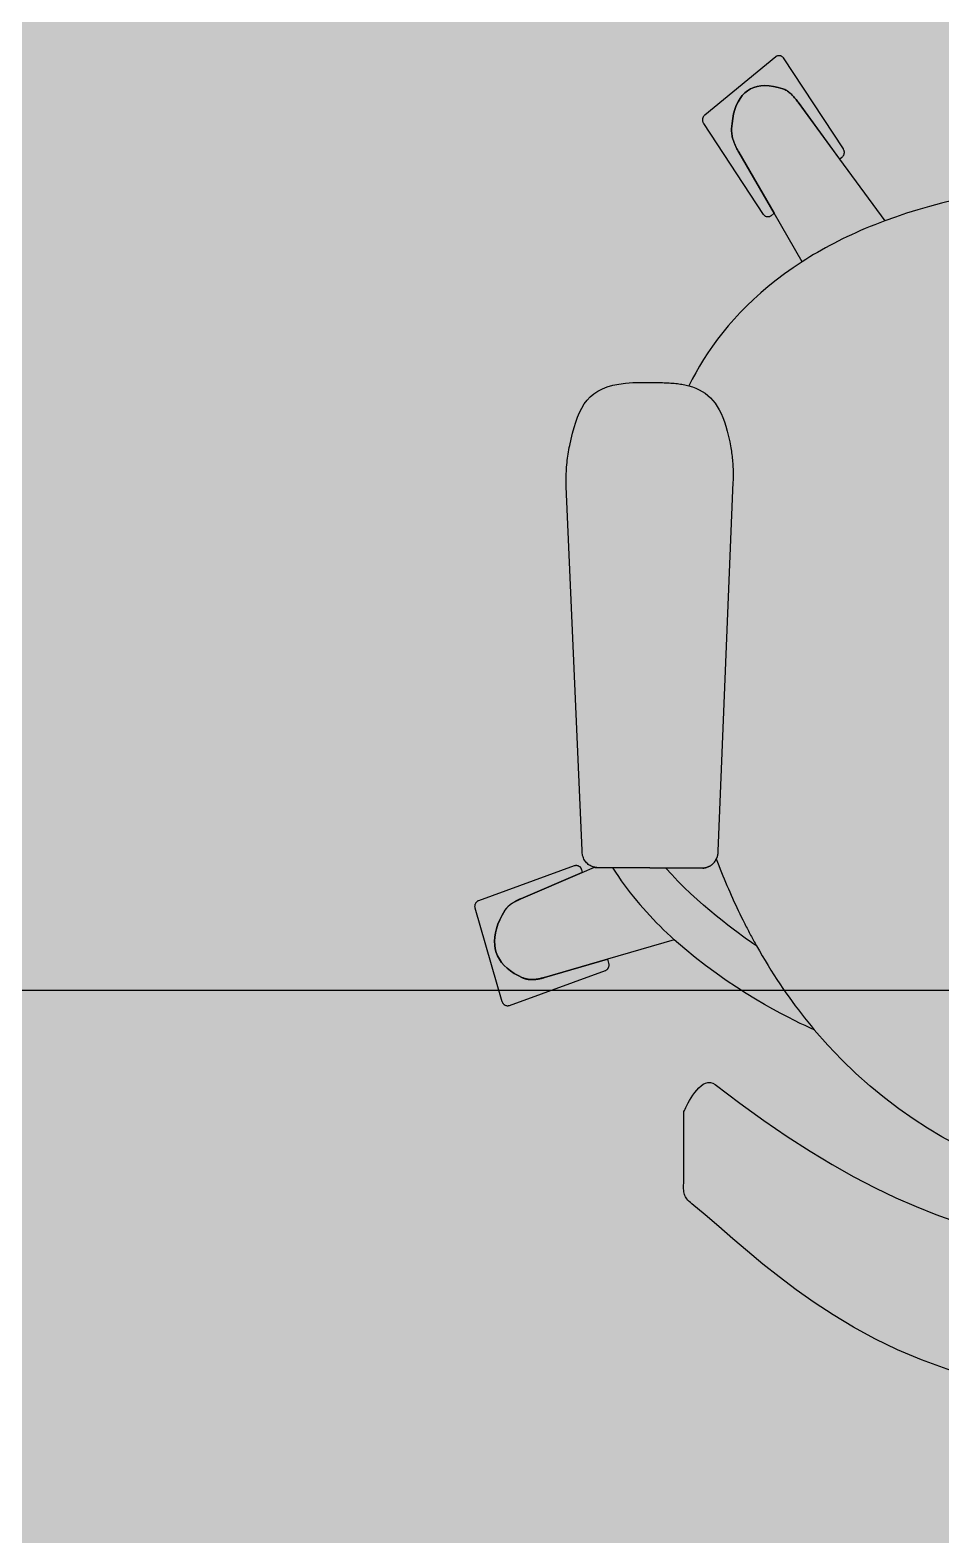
# Model space of a CAD drawing. Header units: metres. Extents: x -3.1 to 3, y -13.3 to 13.4.
# Drawn here: x 0.428 to 0.845, y 1.289 to 1.977 of the extents above; entities that cross this region are included whole.
import ezdxf

# ---------------------------------------------------------------- set-up
doc = ezdxf.new("R2010")
doc.units = ezdxf.units.M
doc.header["$MEASUREMENT"] = 0
doc.layers.add('Poly-Furniture', color=45, linetype='Continuous')
doc.layers.add('Poly-RoomsHatch', color=31, linetype='Continuous')

msp = doc.modelspace()

# ---------------------------------------------------------------- hatches: boundary and pattern name
at = {"layer": 'Poly-RoomsHatch'}
h = msp.add_hatch(color=31, dxfattribs=at)
h.dxf.hatch_style = 1
h.paths.add_polyline_path([(-2.755273, -11.584335), (0.893237, -11.584335), (0.893237, -7.204682), (2.755273, -7.204682), (2.755273, 9.589497), (1.219811, 9.589497), (-1.184988, 9.589497), (-1.184988, 10.128293), (-2.755273, 10.128293)])

# ---------------------------------------------------------------- linework, layer by layer
at = {"layer": 'Poly-Furniture', "color": 45}
for points in [[(0.736839, 1.93844), (0.769228, 1.965138)], [(0.769228, 1.965138), (0.769405, 1.965272), (0.76959, 1.965386), (0.769779, 1.965481), (0.769974, 1.965558), (0.770172, 1.965615), (0.770372, 1.965653), (0.770574, 1.965674), (0.770776, 1.965675), (0.770977, 1.965659), (0.771177, 1.965625), (0.771373, 1.965573), (0.771566, 1.965503), (0.771753, 1.965416), (0.771934, 1.965312), (0.772109, 1.965191), (0.772274, 1.965053), (0.772431, 1.964899), (0.772577, 1.964729), (0.772711, 1.964542)], [(0.772711, 1.964549), (0.800022, 1.92293)], [(0.772711, 1.964542), (0.772711, 1.964549)], [(0.772711, 1.964549), (0.772711, 1.964549)], [(0.749065, 1.932027), (0.749246, 1.934501), (0.749553, 1.93682), (0.749985, 1.938981), (0.750539, 1.940983), (0.751215, 1.942823), (0.75201, 1.944499), (0.752924, 1.946009), (0.753954, 1.947351), (0.755099, 1.948523), (0.756358, 1.949522), (0.757729, 1.950347), (0.759211, 1.950996), (0.760801, 1.951466), (0.762499, 1.951754), (0.764302, 1.95186), (0.76621, 1.951781), (0.76822, 1.951515), (0.770331, 1.951059), (0.772542, 1.950412)], [(0.772549, 1.950405), (0.770337, 1.951051), (0.768225, 1.951506), (0.766214, 1.951772), (0.764306, 1.951851), (0.762502, 1.951744), (0.760804, 1.951455), (0.759214, 1.950986), (0.757733, 1.950337), (0.756362, 1.949512), (0.755103, 1.948513), (0.753958, 1.947342), (0.752928, 1.946), (0.752015, 1.94449), (0.75122, 1.942815), (0.750545, 1.940975), (0.749991, 1.938974), (0.74956, 1.936813), (0.749253, 1.934494), (0.749072, 1.93202)], [(0.772542, 1.950412), (0.772987, 1.95025), (0.773421, 1.950061), (0.773844, 1.949847), (0.774256, 1.94961), (0.774659, 1.949351), (0.775052, 1.949071), (0.775436, 1.948773), (0.775811, 1.948457), (0.776177, 1.948125), (0.776535, 1.947779), (0.776885, 1.947419), (0.777228, 1.947049), (0.777563, 1.946668), (0.777891, 1.94628), (0.778213, 1.945884), (0.778528, 1.945484), (0.778838, 1.945079), (0.779142, 1.944672), (0.77944, 1.944265)], [(0.779453, 1.944265), (0.779153, 1.944672), (0.778848, 1.945079), (0.778538, 1.945483), (0.778222, 1.945884), (0.7779, 1.94628), (0.777571, 1.946668), (0.777235, 1.947048), (0.776893, 1.947419), (0.776542, 1.947778), (0.776184, 1.948124), (0.775818, 1.948455), (0.775443, 1.948771), (0.775059, 1.949069), (0.774666, 1.949348), (0.774263, 1.949607), (0.77385, 1.949843), (0.773427, 1.950056), (0.772993, 1.950244), (0.772549, 1.950405)], [(0.77944, 1.944265), (0.798489, 1.918206)], [(0.798496, 1.918206), (0.779453, 1.944265)], [(0.736308, 1.934537), (0.736188, 1.934735), (0.736086, 1.934942), (0.736001, 1.935155), (0.735933, 1.935373), (0.735882, 1.935595), (0.735847, 1.935819), (0.735829, 1.936045), (0.735828, 1.936272), (0.735842, 1.936497), (0.735873, 1.936721), (0.735919, 1.936941), (0.735982, 1.937157), (0.736059, 1.937367), (0.736152, 1.93757), (0.73626, 1.937765), (0.736383, 1.937951), (0.73652, 1.938126), (0.736673, 1.93829), (0.736839, 1.93844)], [(0.763618, 1.892917), (0.736308, 1.934537)], [(0.752336, 1.921437), (0.752047, 1.921943), (0.751764, 1.922456), (0.751487, 1.922976), (0.751218, 1.923503), (0.750959, 1.924036), (0.750711, 1.924575), (0.750475, 1.92512), (0.750252, 1.92567), (0.750044, 1.926226), (0.749852, 1.926787), (0.749677, 1.927353), (0.749521, 1.927924), (0.749385, 1.928499), (0.749271, 1.929078), (0.749179, 1.929661), (0.749111, 1.930248), (0.749069, 1.930838), (0.749053, 1.931431), (0.749065, 1.932027)], [(0.749072, 1.93202), (0.749059, 1.931424), (0.749074, 1.930831), (0.749116, 1.930241), (0.749183, 1.929654), (0.749274, 1.929071), (0.749389, 1.928492), (0.749524, 1.927917), (0.74968, 1.927346), (0.749855, 1.92678), (0.750047, 1.926219), (0.750255, 1.925663), (0.750478, 1.925113), (0.750714, 1.924568), (0.750962, 1.924029), (0.751221, 1.923496), (0.751489, 1.922969), (0.751765, 1.922449), (0.752048, 1.921936), (0.752336, 1.92143)], [(0.768502, 1.893485), (0.752336, 1.921437)], [(0.752336, 1.92143), (0.768502, 1.893478)], [(0.800022, 1.92293), (0.800141, 1.922731), (0.800244, 1.922524), (0.800329, 1.922311), (0.800396, 1.922094), (0.800448, 1.921872), (0.800482, 1.921647), (0.8005, 1.921421), (0.800501, 1.921194), (0.800487, 1.920969), (0.800456, 1.920745), (0.80041, 1.920525), (0.800348, 1.920309), (0.80027, 1.920099), (0.800177, 1.919896), (0.800069, 1.919701), (0.799947, 1.919515), (0.799809, 1.91934), (0.799657, 1.919176), (0.79949, 1.919026)], [(0.798489, 1.918206), (0.819108, 1.889995)], [(0.79949, 1.919026), (0.798496, 1.918206)], [(0.940014, 1.908652), (0.932027, 1.908592), (0.924237, 1.908413), (0.916639, 1.908119), (0.909232, 1.907712), (0.902013, 1.907194), (0.894978, 1.90657), (0.888126, 1.905841), (0.881453, 1.90501), (0.874957, 1.904081), (0.868635, 1.903056), (0.862484, 1.901938), (0.856502, 1.90073), (0.850686, 1.899435), (0.845033, 1.898055), (0.839541, 1.896593), (0.834206, 1.895053), (0.829026, 1.893437), (0.823999, 1.891747), (0.819121, 1.889988)], [(0.768502, 1.893478), (0.767101, 1.892322)], [(0.781335, 1.871295), (0.768502, 1.893485)], [(0.767101, 1.892322), (0.766924, 1.892188), (0.76674, 1.892073), (0.76655, 1.891978), (0.766355, 1.891902), (0.766157, 1.891844), (0.765957, 1.891806), (0.765755, 1.891786), (0.765553, 1.891784), (0.765352, 1.8918), (0.765152, 1.891835), (0.764956, 1.891887), (0.764764, 1.891956), (0.764576, 1.892043), (0.764395, 1.892147), (0.764221, 1.892268), (0.764055, 1.892406), (0.763899, 1.89256), (0.763753, 1.892731), (0.763618, 1.892917)], [(0.819121, 1.889988), (0.816839, 1.889124), (0.814592, 1.888244), (0.812378, 1.887351), (0.810197, 1.886442), (0.80805, 1.88552), (0.805936, 1.884584), (0.803855, 1.883635), (0.801806, 1.882672), (0.79979, 1.881696), (0.797805, 1.880708), (0.795852, 1.879707), (0.793931, 1.878695), (0.792041, 1.877671), (0.790182, 1.876635), (0.788353, 1.875588), (0.786555, 1.87453), (0.784788, 1.873462), (0.78305, 1.872383), (0.781341, 1.871295)], [(0.781341, 1.871295), (0.777207, 1.868544), (0.77325, 1.865739), (0.769467, 1.862886), (0.765855, 1.859988), (0.76241, 1.857051), (0.759127, 1.85408), (0.756002, 1.851079), (0.753033, 1.848053), (0.750214, 1.845008), (0.747542, 1.841947), (0.745013, 1.838876), (0.742623, 1.8358), (0.740368, 1.832723), (0.738245, 1.829651), (0.736249, 1.826588), (0.734376, 1.823538), (0.732623, 1.820508), (0.730985, 1.817501), (0.72946, 1.814522)], [(0.67502, 1.787236), (0.675658, 1.79012), (0.676316, 1.792861), (0.677013, 1.795458), (0.677766, 1.797908), (0.678592, 1.800211), (0.679508, 1.802364), (0.680533, 1.804367), (0.681683, 1.806217), (0.682976, 1.807913), (0.684429, 1.809453), (0.68606, 1.810836), (0.687886, 1.81206), (0.689925, 1.813123), (0.692194, 1.814024), (0.69471, 1.814762), (0.697491, 1.815334), (0.700554, 1.81574), (0.703916, 1.815976), (0.707596, 1.816043)], [(0.707596, 1.816043), (0.715714, 1.816001)], [(0.715714, 1.816001), (0.716558, 1.815993), (0.717388, 1.815979), (0.718203, 1.815958), (0.719005, 1.815929), (0.719793, 1.815894), (0.720568, 1.81585), (0.721329, 1.8158), (0.722076, 1.815741), (0.722811, 1.815674), (0.723532, 1.815599), (0.72424, 1.815516), (0.724936, 1.815424), (0.725619, 1.815323), (0.72629, 1.815213), (0.726948, 1.815094), (0.727594, 1.814966), (0.728228, 1.814828), (0.728849, 1.81468), (0.72946, 1.814522)], [(0.72946, 1.814522), (0.731143, 1.814018), (0.732734, 1.813428), (0.734235, 1.812747), (0.735649, 1.811971), (0.736981, 1.811097), (0.738232, 1.81012), (0.739407, 1.809037), (0.740508, 1.807841), (0.741538, 1.806531), (0.742502, 1.805101), (0.743401, 1.803547), (0.74424, 1.801866), (0.745021, 1.800052), (0.745748, 1.798102), (0.746423, 1.796012), (0.747051, 1.793777), (0.747633, 1.791394), (0.748175, 1.788858), (0.748678, 1.786164)], [(0.673438, 1.768382), (0.673401, 1.769383), (0.673378, 1.770384), (0.673368, 1.771384), (0.673371, 1.772384), (0.673388, 1.773384), (0.673418, 1.774383), (0.673462, 1.775381), (0.673518, 1.776379), (0.673588, 1.777375), (0.673672, 1.77837), (0.673769, 1.779363), (0.673879, 1.780355), (0.674002, 1.781345), (0.674139, 1.782333), (0.674288, 1.783319), (0.674451, 1.784302), (0.674628, 1.785283), (0.674817, 1.786261), (0.67502, 1.787236)], [(0.67502, 1.787236), (0.67502, 1.787236)], [(0.748678, 1.786164), (0.748811, 1.785382), (0.748936, 1.784597), (0.749052, 1.78381), (0.74916, 1.78302), (0.749259, 1.782226), (0.74935, 1.781428), (0.749432, 1.780625), (0.749505, 1.779817), (0.749568, 1.779004), (0.749623, 1.778185), (0.749669, 1.777359), (0.749705, 1.776527), (0.749732, 1.775687), (0.74975, 1.774839), (0.749757, 1.773982), (0.749755, 1.773117), (0.749744, 1.772243), (0.749722, 1.771359), (0.749691, 1.770464)], [(0.749691, 1.770464), (0.742799, 1.601541)], [(0.680623, 1.60185), (0.673438, 1.768382)], [(0.686271, 1.594259), (0.685771, 1.594381), (0.685284, 1.594543), (0.684814, 1.594743), (0.68436, 1.594981), (0.683925, 1.595255), (0.68351, 1.595561), (0.683117, 1.5959), (0.682746, 1.59627), (0.6824, 1.596668), (0.68208, 1.597093), (0.681788, 1.597543), (0.681525, 1.598016), (0.681292, 1.598512), (0.681092, 1.599028), (0.680925, 1.599562), (0.680793, 1.600113), (0.680698, 1.600679), (0.680641, 1.601259), (0.680623, 1.60185)], [(0.742049, 1.598093), (0.741858, 1.597706), (0.741649, 1.597332), (0.741421, 1.596973), (0.741177, 1.59663), (0.740915, 1.596303), (0.740638, 1.595993), (0.740345, 1.595701), (0.740038, 1.595428), (0.739717, 1.595175), (0.739383, 1.594941), (0.739037, 1.594729), (0.73868, 1.59454), (0.738312, 1.594372), (0.737934, 1.594229), (0.737547, 1.59411), (0.737151, 1.594016), (0.736747, 1.593948), (0.736337, 1.593908), (0.73592, 1.593895)], [(0.73592, 1.593895), (0.736337, 1.593908), (0.736747, 1.593948), (0.737151, 1.594016), (0.737547, 1.59411), (0.737934, 1.594229), (0.738312, 1.594372), (0.73868, 1.59454), (0.739037, 1.594729), (0.739383, 1.594941), (0.739717, 1.595175), (0.740038, 1.595428), (0.740345, 1.595701), (0.740638, 1.595993), (0.740915, 1.596303), (0.741177, 1.59663), (0.741421, 1.596973), (0.741649, 1.597332), (0.741858, 1.597706), (0.742049, 1.598093)], [(0.742799, 1.601541), (0.742796, 1.601346), (0.742788, 1.601152), (0.742777, 1.600959), (0.742761, 1.600768), (0.742741, 1.600578), (0.742716, 1.600389), (0.742688, 1.600202), (0.742656, 1.600016), (0.742619, 1.599832), (0.742579, 1.59965), (0.742535, 1.599469), (0.742487, 1.599291), (0.742435, 1.599114), (0.74238, 1.598938), (0.742321, 1.598765), (0.742258, 1.598594), (0.742192, 1.598425), (0.742122, 1.598258), (0.742049, 1.598093)], [(0.742049, 1.598093), (0.742641, 1.596534), (0.743238, 1.594985), (0.743841, 1.593446), (0.744449, 1.591919), (0.745061, 1.590402), (0.745679, 1.588895), (0.746302, 1.587399), (0.74693, 1.585913), (0.747563, 1.584438), (0.748201, 1.582972), (0.748843, 1.581517), (0.74949, 1.580072), (0.750142, 1.578638), (0.750799, 1.577213), (0.75146, 1.575798), (0.752126, 1.574394), (0.752796, 1.572999), (0.753471, 1.571614), (0.75415, 1.570239)], [(0.633388, 1.579078), (0.67724, 1.595009)], [(0.680761, 1.591897), (0.652688, 1.579856)], [(0.652688, 1.579856), (0.680761, 1.591897)], [(0.67724, 1.595009), (0.677446, 1.595073), (0.677653, 1.595116), (0.67786, 1.595139), (0.678066, 1.595142), (0.67827, 1.595126), (0.678471, 1.595092), (0.678669, 1.59504), (0.678861, 1.59497), (0.679047, 1.594884), (0.679227, 1.594781), (0.679399, 1.594663), (0.679562, 1.594529), (0.679716, 1.594381), (0.679859, 1.594219), (0.67999, 1.594043), (0.680109, 1.593854), (0.680214, 1.593653), (0.680304, 1.593439), (0.68038, 1.593215)], [(0.68038, 1.593215), (0.680761, 1.591897)], [(0.680761, 1.591897), (0.686271, 1.594259)], [(0.68744, 1.59414), (0.687377, 1.59414), (0.687314, 1.594141), (0.687251, 1.594143), (0.687189, 1.594145), (0.687127, 1.594149), (0.687064, 1.594152), (0.687003, 1.594157), (0.686941, 1.594162), (0.686879, 1.594168), (0.686818, 1.594174), (0.686756, 1.594181), (0.686695, 1.594189), (0.686634, 1.594197), (0.686573, 1.594206), (0.686512, 1.594215), (0.686452, 1.594225), (0.686391, 1.594236), (0.686331, 1.594247), (0.686271, 1.594259)], [(0.686271, 1.594259), (0.686331, 1.594247), (0.686391, 1.594236), (0.686452, 1.594225), (0.686512, 1.594215), (0.686573, 1.594206), (0.686634, 1.594197), (0.686695, 1.594189), (0.686756, 1.594181), (0.686818, 1.594174), (0.686879, 1.594168), (0.686941, 1.594162), (0.687003, 1.594157), (0.687064, 1.594152), (0.687127, 1.594149), (0.687189, 1.594145), (0.687251, 1.594143), (0.687314, 1.594141), (0.687377, 1.59414), (0.68744, 1.59414)], [(0.73592, 1.593895), (0.68744, 1.59414)], [(0.68744, 1.59414), (0.73592, 1.593895)], [(0.69477, 1.593895), (0.696015, 1.591944), (0.697295, 1.590018), (0.698607, 1.588116), (0.69995, 1.58624), (0.701323, 1.584388), (0.702723, 1.582562), (0.704151, 1.58076), (0.705604, 1.578984), (0.707081, 1.577233), (0.70858, 1.575507), (0.710101, 1.573807), (0.711641, 1.572132), (0.713199, 1.570482), (0.714775, 1.568858), (0.716366, 1.567259), (0.71797, 1.565686), (0.719588, 1.564138), (0.721217, 1.562617), (0.722856, 1.561121)], [(0.760466, 1.558261), (0.760266, 1.558394), (0.759684, 1.558786), (0.758748, 1.559425), (0.757488, 1.5603), (0.755931, 1.561399), (0.754107, 1.56271), (0.752043, 1.564223), (0.749768, 1.565926), (0.74731, 1.567807), (0.744699, 1.569854), (0.741962, 1.572057), (0.739128, 1.574404), (0.736226, 1.576883), (0.733283, 1.579484), (0.730329, 1.582193), (0.727392, 1.585), (0.7245, 1.587894), (0.721682, 1.590863), (0.718966, 1.593895)], [(0.631781, 1.575566), (0.631724, 1.575797), (0.631686, 1.576029), (0.631665, 1.576261), (0.631663, 1.576492), (0.631677, 1.576721), (0.631707, 1.576946), (0.631754, 1.577167), (0.631816, 1.577382), (0.631893, 1.577591), (0.631985, 1.577792), (0.632091, 1.577984), (0.63221, 1.578167), (0.632343, 1.578338), (0.632488, 1.578498), (0.632646, 1.578645), (0.632815, 1.578777), (0.632996, 1.578894), (0.633187, 1.578994), (0.633388, 1.579078)], [(0.633388, 1.579078), (0.633388, 1.579078)], [(0.645639, 1.574949), (0.645824, 1.575201), (0.646016, 1.575445), (0.646214, 1.575682), (0.64642, 1.575912), (0.646631, 1.576134), (0.646849, 1.57635), (0.647072, 1.576559), (0.647301, 1.576762), (0.647535, 1.576959), (0.647774, 1.577149), (0.648017, 1.577334), (0.648264, 1.577513), (0.648516, 1.577687), (0.64877, 1.577856), (0.649028, 1.57802), (0.649289, 1.578179), (0.649553, 1.578333), (0.649818, 1.578483), (0.650086, 1.578629)], [(0.650086, 1.578629), (0.649818, 1.578482), (0.649553, 1.578331), (0.649289, 1.578176), (0.649029, 1.578016), (0.648771, 1.577852), (0.648517, 1.577683), (0.648266, 1.577509), (0.648019, 1.577329), (0.647776, 1.577144), (0.647538, 1.576953), (0.647304, 1.576757), (0.647075, 1.576554), (0.646852, 1.576346), (0.646634, 1.57613), (0.646422, 1.575908), (0.646216, 1.575679), (0.646017, 1.575443), (0.645825, 1.5752), (0.645639, 1.574949)], [(0.650086, 1.578629), (0.649818, 1.578482), (0.649553, 1.578331), (0.649289, 1.578176), (0.649029, 1.578016), (0.648771, 1.577852), (0.648517, 1.577683), (0.648266, 1.577509), (0.648019, 1.577329), (0.647776, 1.577144), (0.647538, 1.576953), (0.647304, 1.576757), (0.647075, 1.576554), (0.646852, 1.576346), (0.646634, 1.57613), (0.646422, 1.575908), (0.646216, 1.575679), (0.646017, 1.575443), (0.645825, 1.5752), (0.645639, 1.574949)], [(0.645639, 1.574949), (0.645731, 1.575076), (0.645825, 1.5752), (0.64592, 1.575323), (0.646017, 1.575443), (0.646116, 1.575562), (0.646217, 1.575679), (0.646319, 1.575794), (0.646423, 1.575907), (0.646528, 1.576019), (0.646635, 1.576129), (0.646743, 1.576238), (0.646853, 1.576345), (0.646965, 1.57645), (0.647077, 1.576554), (0.647191, 1.576656), (0.647306, 1.576757), (0.647423, 1.576857), (0.647541, 1.576955), (0.647659, 1.577052)], [(0.647659, 1.577052), (0.647779, 1.577147), (0.647899, 1.577239), (0.64802, 1.577331), (0.648143, 1.577421), (0.648267, 1.57751), (0.648391, 1.577597), (0.648517, 1.577683), (0.648644, 1.577768), (0.648771, 1.577852), (0.648899, 1.577934), (0.649029, 1.578016), (0.649159, 1.578096), (0.649289, 1.578175), (0.649421, 1.578253), (0.649553, 1.57833), (0.649685, 1.578406), (0.649818, 1.578481), (0.649952, 1.578556), (0.650086, 1.578629)], [(0.650599, 1.578895), (0.650572, 1.578881), (0.650545, 1.578867), (0.650519, 1.578853), (0.650492, 1.578839), (0.650465, 1.578825), (0.650439, 1.578811), (0.650412, 1.578797), (0.650385, 1.578783), (0.650358, 1.578769), (0.650331, 1.578755), (0.650304, 1.578742), (0.650277, 1.578728), (0.65025, 1.578714), (0.650223, 1.5787), (0.650196, 1.578686), (0.650168, 1.578672), (0.650141, 1.578658), (0.650114, 1.578643), (0.650086, 1.578629)], [(0.650086, 1.578629), (0.650114, 1.578643), (0.650141, 1.578658), (0.650168, 1.578672), (0.650196, 1.578686), (0.650223, 1.5787), (0.65025, 1.578714), (0.650277, 1.578728), (0.650304, 1.578742), (0.650331, 1.578755), (0.650358, 1.578769), (0.650385, 1.578783), (0.650412, 1.578797), (0.650439, 1.578811), (0.650465, 1.578825), (0.650492, 1.578839), (0.650519, 1.578853), (0.650545, 1.578867), (0.650572, 1.578881), (0.650599, 1.578895)], [(0.651643, 1.579393), (0.651588, 1.579368), (0.651533, 1.579342), (0.651478, 1.579317), (0.651423, 1.579291), (0.651368, 1.579266), (0.651313, 1.57924), (0.651258, 1.579214), (0.651203, 1.579188), (0.651148, 1.579163), (0.651094, 1.579137), (0.651039, 1.57911), (0.650984, 1.579084), (0.650929, 1.579058), (0.650874, 1.579031), (0.650819, 1.579004), (0.650764, 1.578977), (0.650709, 1.57895), (0.650654, 1.578923), (0.650599, 1.578895)], [(0.650599, 1.578895), (0.650654, 1.578923), (0.650709, 1.57895), (0.650764, 1.578977), (0.650819, 1.579004), (0.650874, 1.579031), (0.650929, 1.579058), (0.650984, 1.579084), (0.651039, 1.57911), (0.651094, 1.579137), (0.651148, 1.579163), (0.651203, 1.579188), (0.651258, 1.579214), (0.651313, 1.57924), (0.651368, 1.579266), (0.651423, 1.579291), (0.651478, 1.579317), (0.651533, 1.579342), (0.651588, 1.579368), (0.651643, 1.579393)], [(0.652688, 1.579856), (0.652632, 1.579832), (0.652577, 1.579809), (0.652522, 1.579785), (0.652467, 1.579762), (0.652412, 1.579738), (0.652357, 1.579714), (0.652302, 1.57969), (0.652248, 1.579666), (0.652193, 1.579642), (0.652138, 1.579617), (0.652083, 1.579593), (0.652028, 1.579568), (0.651973, 1.579544), (0.651919, 1.579519), (0.651864, 1.579494), (0.651809, 1.579469), (0.651754, 1.579444), (0.651698, 1.579419), (0.651643, 1.579393)], [(0.651643, 1.579393), (0.651698, 1.579419), (0.651754, 1.579444), (0.651809, 1.579469), (0.651864, 1.579494), (0.651919, 1.579519), (0.651973, 1.579544), (0.652028, 1.579568), (0.652083, 1.579593), (0.652138, 1.579617), (0.652193, 1.579642), (0.652248, 1.579666), (0.652302, 1.57969), (0.652357, 1.579714), (0.652412, 1.579738), (0.652467, 1.579762), (0.652522, 1.579785), (0.652577, 1.579809), (0.652632, 1.579832), (0.652688, 1.579856)], [(0.644176, 1.5327), (0.631781, 1.575566)], [(0.645308, 1.574452), (0.644063, 1.572304), (0.643012, 1.570201), (0.642153, 1.568147), (0.641485, 1.566142), (0.641006, 1.564191), (0.640715, 1.562294), (0.640612, 1.560454), (0.640694, 1.558674), (0.640961, 1.556956), (0.64141, 1.555302), (0.642041, 1.553714), (0.642853, 1.552195), (0.643844, 1.550748), (0.645012, 1.549373), (0.646357, 1.548074), (0.647877, 1.546854), (0.649571, 1.545713), (0.651438, 1.544655), (0.653476, 1.543683)], [(0.653476, 1.543683), (0.651438, 1.544655), (0.649571, 1.545713), (0.647877, 1.546854), (0.646357, 1.548074), (0.645012, 1.549373), (0.643844, 1.550748), (0.642853, 1.552195), (0.642041, 1.553714), (0.64141, 1.555302), (0.640961, 1.556956), (0.640694, 1.558674), (0.640612, 1.560454), (0.640715, 1.562294), (0.641006, 1.564191), (0.641485, 1.566142), (0.642153, 1.568147), (0.643012, 1.570201), (0.644063, 1.572304), (0.645308, 1.574452)], [(0.645639, 1.574949), (0.645622, 1.574924), (0.645604, 1.574898), (0.645586, 1.574873), (0.645568, 1.574847), (0.645551, 1.574821), (0.645533, 1.574795), (0.645515, 1.574769), (0.645498, 1.574743), (0.64548, 1.574716), (0.645463, 1.57469), (0.645445, 1.574664), (0.645428, 1.574637), (0.64541, 1.574611), (0.645393, 1.574584), (0.645376, 1.574558), (0.645359, 1.574531), (0.645342, 1.574505), (0.645325, 1.574478), (0.645308, 1.574452)], [(0.645308, 1.574452), (0.645325, 1.574478), (0.645342, 1.574505), (0.645359, 1.574531), (0.645376, 1.574558), (0.645393, 1.574584), (0.64541, 1.574611), (0.645428, 1.574637), (0.645445, 1.574664), (0.645463, 1.57469), (0.64548, 1.574716), (0.645498, 1.574743), (0.645515, 1.574769), (0.645533, 1.574795), (0.645551, 1.574821), (0.645568, 1.574847), (0.645586, 1.574873), (0.645604, 1.574898), (0.645622, 1.574924), (0.645639, 1.574949)], [(0.645308, 1.574452), (0.645308, 1.574452)], [(0.645639, 1.574949), (0.645639, 1.574949)], [(0.75415, 1.570239), (0.754474, 1.56959), (0.754799, 1.568942), (0.755126, 1.568297), (0.755453, 1.567654), (0.755781, 1.567013), (0.75611, 1.566375), (0.75644, 1.565738), (0.75677, 1.565104), (0.757102, 1.564472), (0.757434, 1.563842), (0.757768, 1.563214), (0.758102, 1.562588), (0.758437, 1.561965), (0.758773, 1.561343), (0.75911, 1.560724), (0.759448, 1.560107), (0.759786, 1.559492), (0.760126, 1.558879), (0.760466, 1.558268)], [(0.722856, 1.561121), (0.692237, 1.552205)], [(0.78687, 1.519915), (0.786592, 1.520033), (0.785781, 1.520386), (0.78447, 1.520972), (0.782692, 1.521791), (0.780482, 1.522841), (0.777872, 1.524121), (0.774897, 1.52563), (0.771589, 1.527366), (0.767982, 1.529328), (0.76411, 1.531515), (0.760007, 1.533926), (0.755705, 1.53656), (0.751238, 1.539415), (0.74664, 1.542489), (0.741945, 1.545783), (0.737185, 1.549294), (0.732395, 1.553022), (0.727607, 1.556964), (0.722856, 1.561121)], [(0.760466, 1.558268), (0.761759, 1.555987), (0.763064, 1.553736), (0.764381, 1.551516), (0.76571, 1.549325), (0.767051, 1.547164), (0.768403, 1.545032), (0.769765, 1.54293), (0.771138, 1.540857), (0.772522, 1.538812), (0.773916, 1.536797), (0.775319, 1.53481), (0.776733, 1.532851), (0.778155, 1.53092), (0.779587, 1.529018), (0.781027, 1.527143), (0.782476, 1.525295), (0.783933, 1.523475), (0.785397, 1.521682), (0.78687, 1.519915)], [(0.692237, 1.552205), (0.663469, 1.543823)], [(0.663469, 1.543816), (0.692237, 1.552198)], [(0.692775, 1.550348), (0.692831, 1.550117), (0.69287, 1.549885), (0.69289, 1.549653), (0.692893, 1.549422), (0.692879, 1.549193), (0.692848, 1.548968), (0.692802, 1.548747), (0.69274, 1.548532), (0.692662, 1.548323), (0.692571, 1.548121), (0.692465, 1.547928), (0.692345, 1.547746), (0.692212, 1.547574), (0.692067, 1.547413), (0.69191, 1.547266), (0.69174, 1.547133), (0.69156, 1.547015), (0.691369, 1.546914), (0.691167, 1.54683)], [(0.692237, 1.552198), (0.692775, 1.550348)], [(0.691167, 1.54683), (0.647316, 1.530905)], [(0.653476, 1.543683), (0.653529, 1.543659), (0.653582, 1.543637), (0.653636, 1.543614), (0.65369, 1.543592), (0.653743, 1.543571), (0.653797, 1.543549), (0.653851, 1.543528), (0.653905, 1.543508), (0.653959, 1.543488), (0.654013, 1.543468), (0.654067, 1.543448), (0.654121, 1.543429), (0.654176, 1.54341), (0.65423, 1.543391), (0.654284, 1.543373), (0.654338, 1.543355), (0.654393, 1.543338), (0.654447, 1.543321), (0.654501, 1.543304)], [(0.654501, 1.543304), (0.654447, 1.543321), (0.654393, 1.543338), (0.654338, 1.543355), (0.654284, 1.543373), (0.65423, 1.543391), (0.654176, 1.54341), (0.654121, 1.543429), (0.654067, 1.543448), (0.654013, 1.543468), (0.653959, 1.543488), (0.653905, 1.543508), (0.653851, 1.543528), (0.653797, 1.543549), (0.653743, 1.543571), (0.65369, 1.543592), (0.653636, 1.543614), (0.653582, 1.543637), (0.653529, 1.543659), (0.653476, 1.543683)], [(0.654501, 1.543304), (0.654583, 1.543279), (0.654665, 1.543255), (0.654748, 1.543231), (0.654831, 1.543209), (0.654913, 1.543187), (0.654996, 1.543166), (0.655079, 1.543146), (0.655163, 1.543126), (0.655246, 1.543107), (0.655329, 1.543089), (0.655413, 1.543072), (0.655496, 1.543056), (0.65558, 1.54304), (0.655664, 1.543025), (0.655748, 1.543011), (0.655832, 1.542997), (0.655916, 1.542984), (0.655999, 1.542972), (0.656083, 1.542961)], [(0.655289, 1.543101), (0.655248, 1.543111), (0.655206, 1.543121), (0.655165, 1.543131), (0.655123, 1.543141), (0.655082, 1.543151), (0.65504, 1.543161), (0.654999, 1.543171), (0.654957, 1.543182), (0.654916, 1.543192), (0.654874, 1.543202), (0.654833, 1.543213), (0.654791, 1.543224), (0.65475, 1.543235), (0.654709, 1.543246), (0.654667, 1.543257), (0.654626, 1.543269), (0.654584, 1.54328), (0.654543, 1.543292), (0.654501, 1.543304)], [(0.656083, 1.542961), (0.656041, 1.542966), (0.655999, 1.542972), (0.655956, 1.542978), (0.655914, 1.542985), (0.655872, 1.542991), (0.65583, 1.542998), (0.655788, 1.543005), (0.655747, 1.543012), (0.655705, 1.543019), (0.655663, 1.543027), (0.655621, 1.543034), (0.65558, 1.543042), (0.655538, 1.54305), (0.655497, 1.543058), (0.655455, 1.543066), (0.655414, 1.543075), (0.655372, 1.543083), (0.655331, 1.543092), (0.655289, 1.543101)], [(0.656083, 1.542961), (0.65614, 1.542953), (0.656196, 1.542946), (0.656252, 1.542939), (0.656309, 1.542932), (0.656365, 1.542926), (0.656421, 1.54292), (0.656478, 1.542915), (0.656534, 1.542909), (0.656591, 1.542904), (0.656647, 1.5429), (0.656704, 1.542895), (0.65676, 1.542891), (0.656817, 1.542887), (0.656874, 1.542884), (0.656931, 1.54288), (0.656988, 1.542877), (0.657045, 1.542874), (0.657102, 1.542872), (0.657159, 1.542869)], [(0.657159, 1.542869), (0.657102, 1.542872), (0.657045, 1.542874), (0.656988, 1.542877), (0.656931, 1.54288), (0.656874, 1.542884), (0.656817, 1.542887), (0.65676, 1.542891), (0.656704, 1.542895), (0.656647, 1.5429), (0.656591, 1.542904), (0.656534, 1.542909), (0.656478, 1.542915), (0.656421, 1.54292), (0.656365, 1.542926), (0.656309, 1.542932), (0.656252, 1.542939), (0.656196, 1.542946), (0.65614, 1.542953), (0.656083, 1.542961)], [(0.657159, 1.542869), (0.657225, 1.542866), (0.657292, 1.542864), (0.657358, 1.542862), (0.657424, 1.54286), (0.657491, 1.542858), (0.657558, 1.542858), (0.657624, 1.542857), (0.657691, 1.542857), (0.657758, 1.542857), (0.657825, 1.542858), (0.657892, 1.542858), (0.657959, 1.54286), (0.658026, 1.542861), (0.658093, 1.542863), (0.65816, 1.542865), (0.658227, 1.542868), (0.658294, 1.54287), (0.658361, 1.542873), (0.658429, 1.542877)], [(0.658429, 1.542877), (0.658361, 1.542873), (0.658294, 1.54287), (0.658227, 1.542868), (0.65816, 1.542865), (0.658093, 1.542863), (0.658026, 1.542861), (0.657959, 1.54286), (0.657892, 1.542858), (0.657825, 1.542858), (0.657758, 1.542857), (0.657691, 1.542857), (0.657624, 1.542857), (0.657558, 1.542858), (0.657491, 1.542858), (0.657424, 1.54286), (0.657358, 1.542862), (0.657292, 1.542864), (0.657225, 1.542866), (0.657159, 1.542869)], [(0.658429, 1.542877), (0.658501, 1.54288), (0.658573, 1.542884), (0.658645, 1.542888), (0.658718, 1.542893), (0.65879, 1.542898), (0.658863, 1.542903), (0.658935, 1.542909), (0.659008, 1.542915), (0.659081, 1.542921), (0.659154, 1.542928), (0.659227, 1.542936), (0.659299, 1.542943), (0.659372, 1.542951), (0.659445, 1.54296), (0.659518, 1.542969), (0.659591, 1.542979), (0.659665, 1.542988), (0.659738, 1.542999), (0.659811, 1.54301)], [(0.659811, 1.54301), (0.659738, 1.543), (0.659665, 1.54299), (0.659592, 1.542981), (0.659519, 1.542972), (0.659446, 1.542963), (0.659374, 1.542955), (0.659301, 1.542946), (0.659228, 1.542939), (0.659156, 1.542931), (0.659083, 1.542924), (0.659011, 1.542917), (0.658938, 1.54291), (0.658866, 1.542904), (0.658793, 1.542899), (0.65872, 1.542893), (0.658647, 1.542889), (0.658575, 1.542884), (0.658502, 1.54288), (0.658429, 1.542877)], [(0.659811, 1.54301), (0.65982, 1.543011), (0.65983, 1.543012), (0.65984, 1.543013), (0.659849, 1.543014), (0.659859, 1.543015), (0.659868, 1.543016), (0.659878, 1.543017), (0.659887, 1.543019), (0.659896, 1.54302), (0.659905, 1.543021), (0.659914, 1.543022), (0.659923, 1.543023), (0.659932, 1.543024), (0.659941, 1.543025), (0.65995, 1.543026), (0.659959, 1.543027), (0.659968, 1.543028), (0.659977, 1.54303), (0.659986, 1.543031)], [(0.659986, 1.543031), (0.659977, 1.54303), (0.659968, 1.543028), (0.659959, 1.543027), (0.65995, 1.543026), (0.659941, 1.543025), (0.659932, 1.543024), (0.659923, 1.543023), (0.659914, 1.543022), (0.659905, 1.543021), (0.659896, 1.54302), (0.659887, 1.543019), (0.659878, 1.543017), (0.659868, 1.543016), (0.659859, 1.543015), (0.659849, 1.543014), (0.65984, 1.543013), (0.65983, 1.543012), (0.65982, 1.543011), (0.659811, 1.54301)], [(0.663469, 1.543823), (0.663289, 1.543771), (0.663109, 1.54372), (0.662928, 1.54367), (0.662746, 1.543621), (0.662565, 1.543573), (0.662382, 1.543525), (0.6622, 1.543479), (0.662017, 1.543434), (0.661833, 1.54339), (0.66165, 1.543348), (0.661466, 1.543306), (0.661281, 1.543267), (0.661097, 1.543228), (0.660912, 1.543191), (0.660727, 1.543156), (0.660542, 1.543122), (0.660357, 1.54309), (0.660171, 1.543059), (0.659986, 1.543031)], [(0.659986, 1.543031), (0.660171, 1.543058), (0.660357, 1.543088), (0.660543, 1.543119), (0.660728, 1.543152), (0.660913, 1.543187), (0.661098, 1.543223), (0.661283, 1.543261), (0.661468, 1.543301), (0.661652, 1.543342), (0.661836, 1.543384), (0.662019, 1.543428), (0.662202, 1.543473), (0.662385, 1.543519), (0.662567, 1.543566), (0.662749, 1.543614), (0.66293, 1.543663), (0.66311, 1.543713), (0.66329, 1.543764), (0.663469, 1.543816)], [(0.315062, 1.538071), (1.564962, 1.538071)], [(0.647316, 1.530905), (0.647109, 1.530841), (0.646902, 1.530797), (0.646695, 1.530773), (0.646489, 1.53077), (0.646285, 1.530785), (0.646084, 1.530819), (0.645887, 1.530871), (0.645695, 1.530941), (0.645508, 1.531027), (0.645329, 1.53113), (0.645157, 1.531249), (0.644993, 1.531383), (0.64484, 1.531532), (0.644697, 1.531694), (0.644566, 1.531871), (0.644447, 1.53206), (0.644342, 1.532261), (0.644251, 1.532475), (0.644176, 1.5327)], [(0.904404, 1.447744), (0.899305, 1.448991), (0.89397, 1.450438), (0.888419, 1.452099), (0.882674, 1.453989), (0.876753, 1.456123), (0.870678, 1.458517), (0.864469, 1.461184), (0.858146, 1.464139), (0.851729, 1.467397), (0.845238, 1.470974), (0.838695, 1.474883), (0.832118, 1.47914), (0.82553, 1.48376), (0.818948, 1.488756), (0.812395, 1.494145), (0.805891, 1.49994), (0.799455, 1.506157), (0.793108, 1.512811), (0.78687, 1.519915)], [(0.727221, 1.482361), (0.727281, 1.482503), (0.727458, 1.482906), (0.727744, 1.483532), (0.728133, 1.484348), (0.728617, 1.485316), (0.729189, 1.486401), (0.729844, 1.487567), (0.730572, 1.488778), (0.731369, 1.489999), (0.732226, 1.491193), (0.733136, 1.492324), (0.734094, 1.493358), (0.735092, 1.494257), (0.736122, 1.494986), (0.737178, 1.49551), (0.738253, 1.495792), (0.739341, 1.495797), (0.740433, 1.495488), (0.741523, 1.49483)], [(0.741523, 1.49483), (0.752831, 1.486264), (0.763828, 1.478344), (0.77453, 1.471048), (0.784953, 1.46435), (0.795114, 1.458227), (0.805027, 1.452655), (0.814709, 1.447609), (0.824175, 1.443067), (0.833442, 1.439004), (0.842525, 1.435395), (0.85144, 1.432218), (0.860203, 1.429447), (0.86883, 1.427059), (0.877336, 1.425031), (0.885738, 1.423338), (0.894052, 1.421955), (0.902293, 1.42086), (0.910477, 1.420028), (0.918619, 1.419435)], [(0.727221, 1.454459), (0.727221, 1.482361)], [(0.730929, 1.440209), (0.730215, 1.440819), (0.729594, 1.441393), (0.729059, 1.441942), (0.728605, 1.442474), (0.728225, 1.442997), (0.727912, 1.443522), (0.727662, 1.444056), (0.727466, 1.444608), (0.727321, 1.445188), (0.727218, 1.445805), (0.727153, 1.446467), (0.727118, 1.447183), (0.727108, 1.447962), (0.727117, 1.448813), (0.727138, 1.449745), (0.727165, 1.450766), (0.727192, 1.451886), (0.727213, 1.453114), (0.727221, 1.454459)], [(0.727221, 1.454459), (0.727221, 1.454459)], [(0.917425, 1.35121), (0.901827, 1.352622), (0.887091, 1.354721), (0.873178, 1.357451), (0.860048, 1.360754), (0.847664, 1.364574), (0.835987, 1.368852), (0.824978, 1.373531), (0.814598, 1.378556), (0.80481, 1.383867), (0.795573, 1.389409), (0.786851, 1.395124), (0.778603, 1.400954), (0.770792, 1.406844), (0.763379, 1.412734), (0.756325, 1.418569), (0.749592, 1.424292), (0.743141, 1.429844), (0.736933, 1.435169), (0.730929, 1.440209)]]:
    msp.add_lwpolyline(points, dxfattribs=at)

doc.saveas('drawing.dxf')
